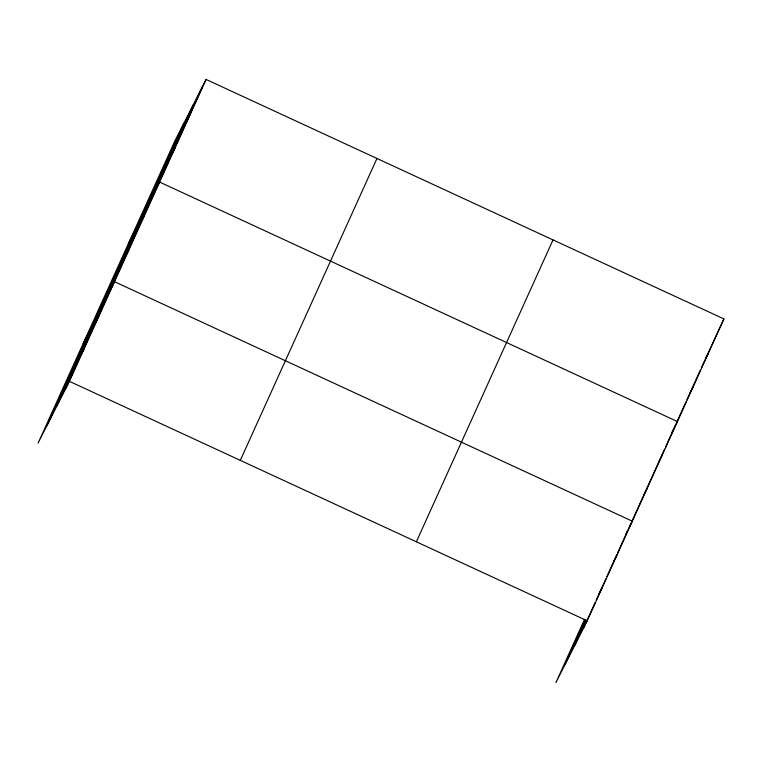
<?xml version="1.0" encoding="UTF-8"?>
<svg xmlns="http://www.w3.org/2000/svg" width="762" height="762" viewBox="0 0 762 762"><rect width="100%" height="100%" fill="white"/><g stroke="black" fill="none" stroke-linecap="round" stroke-linejoin="round"><path stroke-width="1.14" d="M47.234 425.072L183.899 123.177M56.645 406.517L193.31 104.632M65.78 388.515L202.444 86.63M206.083 79.439L174.765 141.18L38.1 443.074L69.418 381.333L206.083 79.439L723.9 318.926L587.235 620.82L555.917 682.562L584.521 619.354M240.297 460.362L376.961 158.477M416.357 541.782L553.022 239.897M565.042 664.559L585.416 619.563M574.453 646.005L586.092 620.297M583.587 628.002L595.227 602.294M596.198 600.151L598.141 595.865M605.895 578.729L598.618 594.798L602.266 587.607M606.866 576.586L616.563 555.165M617.534 553.022L628.688 528.38M629.174 527.314L643.233 496.243M664.569 449.113L643.719 495.176L647.367 487.985M665.54 446.97L675.237 425.548M676.208 423.415L685.886 402.031M686.857 399.888L688.791 395.611M700.411 369.951L689.277 394.545L692.925 387.353M701.373 367.817L704.764 360.331M705.25 359.264L723.9 318.926M186.957 120.844L190.595 113.652M171.46 155.057L175.108 147.866M128.302 243.821L159.62 182.08L677.437 421.567L671.636 432.997M140.941 222.475L144.59 215.294M125.911 255.689L129.559 248.498M83.201 343.443L114.519 281.711L632.336 521.198L629.212 527.352M95.841 322.107L99.489 314.916M80.81 355.311L84.458 348.12M705.288 359.302L708.412 353.139M658.759 461.963L662.397 454.781M626.002 533.676L627.078 531.562M613.658 561.594L617.306 554.403M69.418 381.333L587.235 620.82"/></g></svg>
